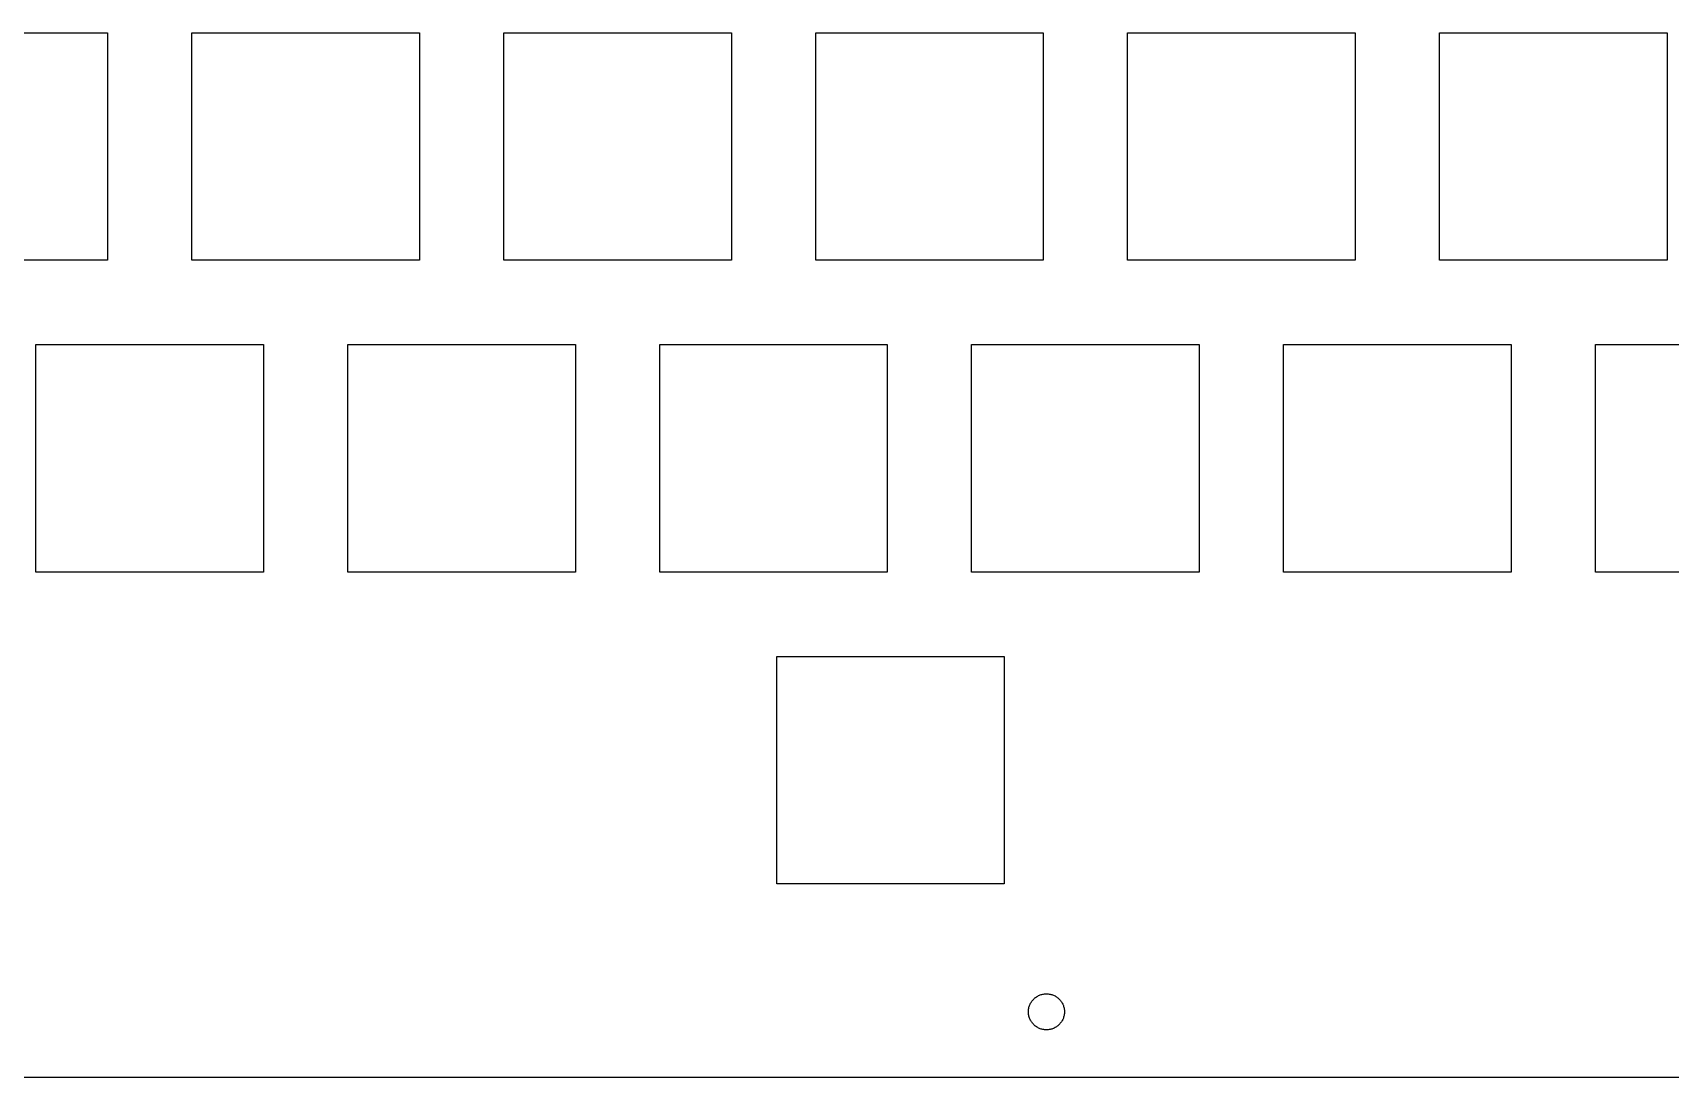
# Model space of a CAD drawing. Extents: x -29462 to 42578, y -23213 to 32194.
# Drawn here: x 16454 to 27566, y 1213 to 8304 of the extents above; entities that cross this region are included whole.
import ezdxf

# ---------------------------------------------------------------- set-up
doc = ezdxf.new("R2010")
doc.units = 0

msp = doc.modelspace()

# ---------------------------------------------------------------- linework, layer by layer
at = {"layer": 'Layer 1'}
for p, q in [((15416.9, 8303.56), (16961.4, 8303.56)), ((16961.4, 8303.56), (16961.4, 6759.07)), ((17533.6, 8303.56), (19078, 8303.56)), ((17533.6, 6759.07), (17533.6, 8303.56)), ((17533.6, 8303.56), (17533.6, 8303.56)), ((19078, 8303.56), (19078, 6759.07)), ((19650.3, 8303.56), (21194.7, 8303.56)), ((19650.3, 6759.07), (19650.3, 8303.56)), ((19650.3, 8303.56), (19650.3, 8303.56)), ((21194.7, 8303.56), (21194.7, 6759.07)), ((21766.9, 8303.56), (23311.4, 8303.56)), ((21766.9, 6759.07), (21766.9, 8303.56)), ((21766.9, 8303.56), (21766.9, 8303.56)), ((23311.4, 8303.56), (23311.4, 6759.07)), ((23883.6, 8303.56), (25428, 8303.56)), ((23883.6, 6759.07), (23883.6, 8303.56)), ((23883.6, 8303.56), (23883.6, 8303.56)), ((25428, 8303.56), (25428, 6759.07)), ((26000.3, 8303.56), (27544.7, 8303.56)), ((26000.3, 6759.07), (26000.3, 8303.56)), ((26000.3, 8303.56), (26000.3, 8303.56)), ((27544.7, 8303.56), (27544.7, 6759.07)), ((16961.4, 6759.07), (15416.9, 6759.07)), ((19078, 6759.07), (17533.6, 6759.07)), ((21194.7, 6759.07), (19650.3, 6759.07)), ((23311.4, 6759.07), (21766.9, 6759.07)), ((25428, 6759.07), (23883.6, 6759.07)), ((27544.7, 6759.07), (26000.3, 6759.07)), ((16475.3, 6186.89), (18019.7, 6186.89)), ((16475.3, 4642.4), (16475.3, 6186.89)), ((16475.3, 6186.89), (16475.3, 6186.89)), ((18019.7, 6186.89), (18019.7, 4642.4)), ((18591.9, 6186.89), (20136.4, 6186.89)), ((18591.9, 4642.4), (18591.9, 6186.89)), ((18591.9, 6186.89), (18591.9, 6186.89)), ((20136.4, 6186.89), (20136.4, 4642.4)), ((20708.6, 6186.89), (22253, 6186.89)), ((20708.6, 4642.4), (20708.6, 6186.89)), ((20708.6, 6186.89), (20708.6, 6186.89)), ((22253, 6186.89), (22253, 4642.4)), ((22825.3, 6186.89), (24369.7, 6186.89)), ((22825.3, 4642.4), (22825.3, 6186.89)), ((22825.3, 6186.89), (22825.3, 6186.89)), ((24369.7, 6186.89), (24369.7, 4642.4)), ((24941.9, 6186.89), (26486.4, 6186.89)), ((24941.9, 4642.4), (24941.9, 6186.89)), ((24941.9, 6186.89), (24941.9, 6186.89)), ((26486.4, 6186.89), (26486.4, 4642.4)), ((27058.6, 6186.89), (28603, 6186.89)), ((27058.6, 4642.4), (27058.6, 6186.89)), ((27058.6, 6186.89), (27058.6, 6186.89)), ((18019.7, 4642.4), (16475.3, 4642.4)), ((20136.4, 4642.4), (18591.9, 4642.4)), ((22253, 4642.4), (20708.6, 4642.4)), ((24369.7, 4642.4), (22825.3, 4642.4)), ((26486.4, 4642.4), (24941.9, 4642.4)), ((28603, 4642.4), (27058.6, 4642.4)), ((21502.4, 4070.23), (23046.8, 4070.23)), ((21502.4, 2525.74), (21502.4, 4070.23)), ((21502.4, 4070.23), (21502.4, 4070.23)), ((23046.8, 4070.23), (23046.8, 2525.74)), ((23046.8, 2525.74), (21502.4, 2525.74)), ((23307.931029, 1777.202894), (23313.933437, 1778.293812)), ((23313.933437, 1778.293812), (23320.034147, 1779.088732)), ((23320.034147, 1779.088732), (23326.22554, 1779.580009)), ((23326.22554, 1779.580009), (23332.5, 1779.76)), ((23332.5, 1779.76), (23332.9, 1779.76)), ((23332.5, 1779.76), (23332.5, 1779.76)), ((23332.9, 1779.76), (23339.189356, 1779.599841)), ((23339.189356, 1779.599841), (23345.396094, 1779.12676)), ((23345.396094, 1779.12676), (23351.512538, 1778.348439)), ((23351.512538, 1778.348439), (23357.53101, 1777.272558)), ((23210.857364, 1663.795068), (23211.326313, 1669.988193)), ((23211.326313, 1669.988193), (23212.099229, 1676.091729)), ((23212.099229, 1676.091729), (23213.168495, 1682.098032)), ((23213.168495, 1682.098032), (23214.526494, 1687.999457)), ((23214.526494, 1687.999457), (23216.165608, 1693.788359)), ((23216.165608, 1693.788359), (23218.078221, 1699.457093)), ((23218.078221, 1699.457093), (23220.256715, 1704.998015)), ((23220.256715, 1704.998015), (23222.693473, 1710.40348)), ((23222.693473, 1710.40348), (23225.380877, 1715.665843)), ((23225.380877, 1715.665843), (23228.311311, 1720.777459)), ((23228.311311, 1720.777459), (23231.477156, 1725.730684)), ((23231.477156, 1725.730684), (23234.870797, 1730.517872)), ((23234.870797, 1730.517872), (23238.484614, 1735.13138)), ((23238.484614, 1735.13138), (23242.310992, 1739.563561)), ((23242.310992, 1739.563561), (23246.342313, 1743.806772)), ((23246.342313, 1743.806772), (23250.57096, 1747.853368)), ((23250.57096, 1747.853368), (23254.989315, 1751.695703)), ((23254.989315, 1751.695703), (23259.589761, 1755.326134)), ((23259.589761, 1755.326134), (23264.364681, 1758.737014)), ((23264.364681, 1758.737014), (23269.306458, 1761.9207)), ((23269.306458, 1761.9207), (23274.407474, 1764.869547)), ((23274.407474, 1764.869547), (23279.660112, 1767.57591)), ((23279.660112, 1767.57591), (23285.056755, 1770.032143)), ((23285.056755, 1770.032143), (23290.589785, 1772.230604)), ((23290.589785, 1772.230604), (23296.251586, 1774.163645)), ((23296.251586, 1774.163645), (23302.03454, 1775.823624)), ((23302.03454, 1775.823624), (23307.931029, 1777.202894)), ((23357.53101, 1777.272558), (23363.443832, 1775.906796)), ((23363.443832, 1775.906796), (23369.243326, 1774.258834)), ((23369.243326, 1774.258834), (23374.921814, 1772.336353)), ((23374.921814, 1772.336353), (23380.47162, 1770.147032)), ((23380.47162, 1770.147032), (23385.885064, 1767.698551)), ((23385.885064, 1767.698551), (23391.154471, 1764.998592)), ((23391.154471, 1764.998592), (23396.272161, 1762.054833)), ((23396.272161, 1762.054833), (23401.230457, 1758.874956)), ((23401.230457, 1758.874956), (23406.021681, 1755.46664)), ((23406.021681, 1755.46664), (23410.638156, 1751.837566)), ((23410.638156, 1751.837566), (23415.072204, 1747.995414)), ((23415.072204, 1747.995414), (23419.316148, 1743.947863)), ((23419.316148, 1743.947863), (23423.362309, 1739.702596)), ((23423.362309, 1739.702596), (23427.203009, 1735.26729)), ((23427.203009, 1735.26729), (23430.830573, 1730.649628)), ((23430.830573, 1730.649628), (23434.23732, 1725.857288)), ((23434.23732, 1725.857288), (23437.415575, 1720.897952)), ((23437.415575, 1720.897952), (23440.357658, 1715.779299)), ((23440.357658, 1715.779299), (23443.055893, 1710.509009)), ((23443.055893, 1710.509009), (23445.502602, 1705.094763)), ((23445.502602, 1705.094763), (23447.690106, 1699.544242)), ((23447.690106, 1699.544242), (23449.610729, 1693.865124)), ((23449.610729, 1693.865124), (23451.256793, 1688.065091)), ((23451.256793, 1688.065091), (23452.620619, 1682.151823)), ((23452.620619, 1682.151823), (23453.694531, 1676.132999)), ((23453.694531, 1676.132999), (23454.47085, 1670.016301)), ((23454.47085, 1670.016301), (23454.941899, 1663.809408)), ((23210.7, 1657.52), (23210.857364, 1663.795068)), ((23210.860586, 1651.232454), (23210.7, 1657.52)), ((23211.333914, 1645.027478), (23210.860586, 1651.232454)), ((23212.112313, 1638.912747), (23211.333914, 1645.027478)), ((23213.188108, 1632.895931), (23212.112313, 1638.912747)), ((23214.553627, 1626.984705), (23213.188108, 1632.895931)), ((23216.201196, 1621.18674), (23214.553627, 1626.984705)), ((23218.123142, 1615.50971), (23216.201196, 1621.18674)), ((23220.311791, 1609.961286), (23218.123142, 1615.50971)), ((23222.759471, 1604.549141), (23220.311791, 1609.961286)), ((23225.458508, 1599.280949), (23222.759471, 1604.549141)), ((23228.401229, 1594.164382), (23225.458508, 1599.280949)), ((23231.57996, 1589.207111), (23228.401229, 1594.164382)), ((23234.987029, 1584.416811), (23231.57996, 1589.207111)), ((23238.614762, 1579.801154), (23234.987029, 1584.416811)), ((23242.455486, 1575.367811), (23238.614762, 1579.801154)), ((23246.501527, 1571.124457), (23242.455486, 1575.367811)), ((23250.745213, 1567.078763), (23246.501527, 1571.124457)), ((23255.178869, 1563.238402), (23250.745213, 1567.078763)), ((23259.794824, 1559.611047), (23255.178869, 1563.238402)), ((23264.585403, 1556.20437), (23259.794824, 1559.611047)), ((23269.542933, 1553.026044), (23264.585403, 1556.20437)), ((23401.214597, 1556.20437), (23396.257067, 1553.026044)), ((23406.005176, 1559.611047), (23401.214597, 1556.20437)), ((23410.621131, 1563.238402), (23406.005176, 1559.611047)), ((23415.054787, 1567.078763), (23410.621131, 1563.238402)), ((23419.298473, 1571.124457), (23415.054787, 1567.078763)), ((23423.344514, 1575.367811), (23419.298473, 1571.124457)), ((23427.185238, 1579.801154), (23423.344514, 1575.367811)), ((23430.812971, 1584.416811), (23427.185238, 1579.801154)), ((23434.22004, 1589.207111), (23430.812971, 1584.416811)), ((23437.398771, 1594.164382), (23434.22004, 1589.207111)), ((23440.341492, 1599.280949), (23437.398771, 1594.164382)), ((23443.040529, 1604.549141), (23440.341492, 1599.280949)), ((23445.488209, 1609.961286), (23443.040529, 1604.549141)), ((23447.676858, 1615.50971), (23445.488209, 1609.961286)), ((23449.598804, 1621.18674), (23447.676858, 1615.50971)), ((23451.246373, 1626.984705), (23449.598804, 1621.18674)), ((23452.611892, 1632.895931), (23451.246373, 1626.984705)), ((23453.687687, 1638.912747), (23452.611892, 1632.895931)), ((23454.466086, 1645.027478), (23453.687687, 1638.912747)), ((23454.939414, 1651.232454), (23454.466086, 1645.027478)), ((23455.1, 1657.52), (23454.939414, 1651.232454)), ((23454.941899, 1663.809408), (23455.1, 1657.52)), ((23274.659742, 1550.083742), (23269.542933, 1553.026044)), ((23279.928155, 1547.385136), (23274.659742, 1550.083742)), ((23285.340499, 1544.937899), (23279.928155, 1547.385136)), ((23290.889102, 1542.749704), (23285.340499, 1544.937899)), ((23296.56629, 1540.828223), (23290.889102, 1542.749704)), ((23302.36439, 1539.181128), (23296.56629, 1540.828223)), ((23308.275728, 1537.816093), (23302.36439, 1539.181128)), ((23314.292631, 1536.74079), (23308.275728, 1537.816093)), ((23320.407427, 1535.962892), (23314.292631, 1536.74079)), ((23326.612441, 1535.490071), (23320.407427, 1535.962892)), ((23332.9, 1535.33), (23326.612441, 1535.490071)), ((23339.187559, 1535.490071), (23332.9, 1535.33)), ((23345.392573, 1535.962892), (23339.187559, 1535.490071)), ((23351.507369, 1536.74079), (23345.392573, 1535.962892)), ((23357.524272, 1537.816093), (23351.507369, 1536.74079)), ((23363.43561, 1539.181128), (23357.524272, 1537.816093)), ((23369.23371, 1540.828223), (23363.43561, 1539.181128)), ((23374.910898, 1542.749704), (23369.23371, 1540.828223)), ((23380.459501, 1544.937899), (23374.910898, 1542.749704)), ((23385.871845, 1547.385136), (23380.459501, 1544.937899)), ((23391.140258, 1550.083742), (23385.871845, 1547.385136)), ((23396.257067, 1553.026044), (23391.140258, 1550.083742)), ((4245.9, 1213.33), (42419.5, 1213.33))]:
    msp.add_line(p, q, dxfattribs=at)

doc.saveas('drawing.dxf')
